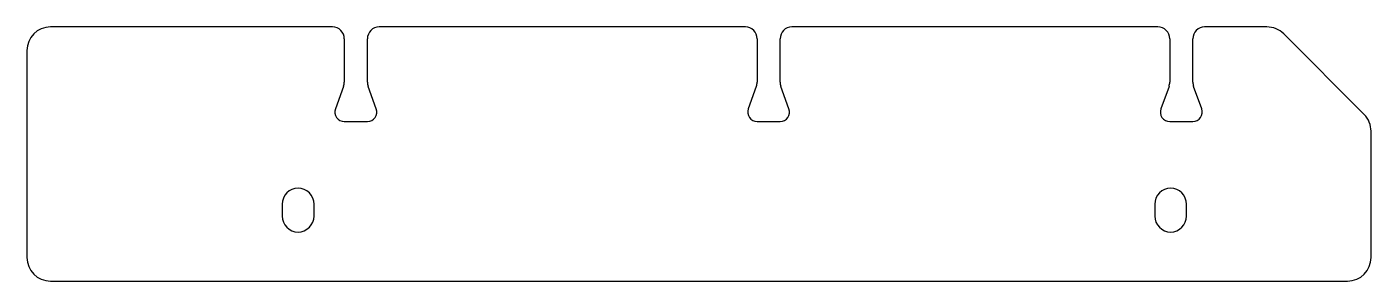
# Model space of a CAD drawing. Header units: millimetres. Extents: x -60 to 54, y 0 to 22.
import ezdxf

# ---------------------------------------------------------------- set-up
doc = ezdxf.new("R2010")
doc.units = ezdxf.units.MM

msp = doc.modelspace()

# ---------------------------------------------------------------- linework, layer by layer
at = {"color": 7, "linetype": 'Continuous', "lineweight": 25}
for p, q in [((-34.08, 21.5), (-58, 21.5)), ((0.93, 21.5), (-30.12, 21.5)), ((35.92, 21.5), (4.88, 21.5)), ((45.17, 21.5), (39.88, 21.5)), ((53.41, 14.09), (46.59, 20.91)), ((-60, 19.5), (-60, 2)), ((-33.08, 20.5), (-33.08, 16.82)), ((-31.12, 16.82), (-31.12, 20.5)), ((1.93, 20.5), (1.93, 16.82)), ((3.88, 16.82), (3.88, 20.5)), ((36.92, 20.5), (36.92, 16.82)), ((38.88, 16.82), (38.88, 20.5)), ((-33.14, 16.47), (-33.83, 14.57)), ((-30.37, 14.57), (-31.06, 16.47)), ((1.86, 16.47), (1.17, 14.57)), ((4.63, 14.57), (3.94, 16.47)), ((36.86, 16.47), (36.17, 14.57)), ((39.63, 14.57), (38.94, 16.47)), ((-33.08, 13.5), (-31.12, 13.5)), ((1.93, 13.5), (3.88, 13.5)), ((36.92, 13.5), (38.88, 13.5)), ((54, 2), (54, 12.67)), ((-38.35, 6.5), (-38.35, 5.5)), ((-35.65, 5.5), (-35.65, 6.5)), ((35.65, 6.5), (35.65, 5.5)), ((38.35, 5.5), (38.35, 6.5)), ((-58, 0), (52, 0))]:
    msp.add_line(p, q, dxfattribs=at)
for centre, radius, start, end in [((-58, 19.5), 2, 90, 180), ((-34.08, 20.5), 1, 0, 90), ((-30.12, 20.5), 1, 90, 180), ((0.93, 20.5), 1, 0, 90), ((4.88, 20.5), 1, 90, 180), ((35.92, 20.5), 1, 0, 90), ((39.88, 20.5), 1, 90, 180), ((45.17, 19.5), 2, 45, 90), ((-34.08, 16.82), 1, 340, 0), ((-30.12, 16.82), 1, 180, 200), ((0.93, 16.82), 1, 340, 0), ((4.88, 16.82), 1, 180, 200), ((35.92, 16.82), 1, 340, 0), ((39.88, 16.82), 1, 180, 200), ((-33.08, 14.3), 0.8, 160, 270), ((-31.12, 14.3), 0.8, 270, 20), ((1.93, 14.3), 0.8, 160, 270), ((3.88, 14.3), 0.8, 270, 20), ((36.92, 14.3), 0.8, 160, 270), ((38.88, 14.3), 0.8, 270, 20), ((52, 12.67), 2, 0, 45), ((-37, 6.5), 1.35, 0, 180), ((37, 6.5), 1.35, 0, 180), ((-37, 5.5), 1.35, 180, 0), ((37, 5.5), 1.35, 180, 0), ((-58, 2), 2, 180, 270), ((52, 2), 2, 270, 0)]:
    msp.add_arc(centre, radius, start, end, dxfattribs=at)

doc.saveas('drawing.dxf')
